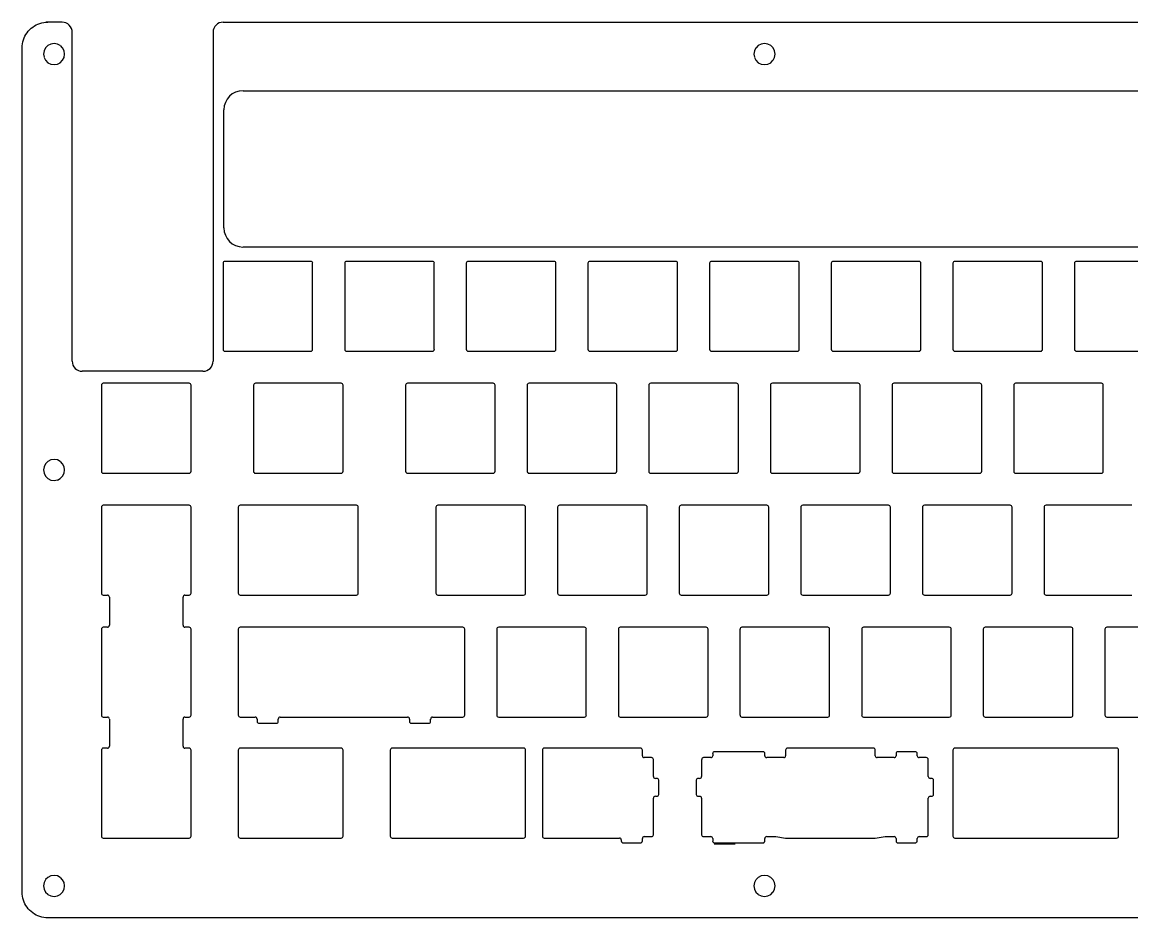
# Model space of a CAD drawing. Header units: millimetres. Extents: x -47 to 296, y -96 to 44.
# Drawn here: x -47.3 to 126.5, y -96.3 to 44 of the extents above; entities that cross this region are included whole.
import ezdxf

# ---------------------------------------------------------------- set-up
doc = ezdxf.new("R2010")
doc.units = ezdxf.units.MM
doc.layers.get('0').update_dxf_attribs({"linetype": 'CONTINUOUS'})

msp = doc.modelspace()

# ---------------------------------------------------------------- linework, layer by layer
for p, q in [((-45.69, 43.28, 5.79), (-45.43, 43.46, 5.79)), ((-45.43, 43.45, 5.79), (-45.15, 43.61, 5.79)), ((-45.15, 43.61, 5.79), (-44.87, 43.74, 5.79)), ((-44.87, 43.74, 5.79), (-44.58, 43.85, 5.79)), ((-44.58, 43.85, 5.79), (-44.27, 43.93, 5.79)), ((-44.27, 43.93, 5.79), (-43.96, 43.99, 5.79)), ((-43.96, 43.99, 5.79), (-43.65, 44.03, 5.79)), ((-41.1, 44.04, 5.79), (-43.65, 44.03, 5.79)), ((-43.65, 44.03, 5.79), (-43.34, 44.04, 5.79)), ((-15.85, 44.04, 5.79), (292.5, 44.04, 5.79)), ((-47.03, 41.57, 5.79), (-46.9, 41.86, 5.79)), ((-46.9, 41.86, 5.79), (-46.75, 42.13, 5.79)), ((-46.75, 42.13, 5.79), (-46.57, 42.39, 5.79)), ((-46.58, 42.39, 5.79), (-46.38, 42.64, 5.79)), ((-46.38, 42.64, 5.79), (-46.17, 42.87, 5.79)), ((-46.17, 42.87, 5.79), (-45.94, 43.09, 5.79)), ((-45.94, 43.09, 5.79), (-45.69, 43.28, 5.79)), ((-39.51, -9.06, 5.79), (-39.51, 42.45, 5.79)), ((-17.43, 42.46, 5.79), (-17.43, -9.06, 5.79)), ((-47.34, 40.04, 5.79), (-47.33, 40.35, 5.79)), ((-47.34, -92.26, 5.79), (-47.34, 40.04, 5.79)), ((-47.33, 40.35, 5.79), (-47.29, 40.67, 5.79)), ((-47.29, 40.67, 5.79), (-47.23, 40.97, 5.79)), ((-47.23, 40.97, 5.79), (-47.14, 41.28, 5.79)), ((-47.14, 41.28, 5.79), (-47.03, 41.57, 5.79)), ((-43.67, 40.01, 5.79), (-43.91, 39.55, 5.79)), ((-43.31, 40.38, 5.79), (-43.67, 40.02, 5.79)), ((-42.85, 40.61, 5.79), (-43.31, 40.38, 5.79)), ((-42.34, 40.69, 5.79), (-42.85, 40.61, 5.79)), ((-41.83, 40.61, 5.79), (-42.34, 40.69, 5.79)), ((-41.37, 40.38, 5.79), (-41.83, 40.61, 5.79)), ((-41, 40.01, 5.79), (-41.36, 40.37, 5.79)), ((-40.77, 39.55, 5.79), (-41, 40.01, 5.79)), ((67.6, 40.01, 5.79), (67.37, 39.55, 5.79)), ((67.97, 40.38, 5.79), (67.61, 40.02, 5.79)), ((68.43, 40.61, 5.79), (67.97, 40.38, 5.79)), ((68.94, 40.69, 5.79), (68.43, 40.61, 5.79)), ((69.45, 40.61, 5.79), (68.94, 40.69, 5.79)), ((69.91, 40.38, 5.79), (69.45, 40.61, 5.79)), ((70.28, 40.01, 5.79), (69.92, 40.37, 5.79)), ((70.51, 39.55, 5.79), (70.28, 40.01, 5.79)), ((-43.91, 39.55, 5.79), (-43.99, 39.04, 5.79)), ((-43.99, 39.04, 5.79), (-43.91, 38.54, 5.79)), ((-43.91, 38.53, 5.79), (-43.67, 38.07, 5.79)), ((-41, 38.07, 5.79), (-40.77, 38.53, 5.79)), ((-40.69, 39.04, 5.79), (-40.77, 39.55, 5.79)), ((-40.77, 38.53, 5.79), (-40.69, 39.04, 5.79)), ((67.37, 39.55, 5.79), (67.29, 39.04, 5.79)), ((67.29, 39.04, 5.79), (67.37, 38.54, 5.79)), ((67.37, 38.53, 5.79), (67.6, 38.07, 5.79)), ((70.28, 38.07, 5.79), (70.51, 38.53, 5.79)), ((70.59, 39.04, 5.79), (70.51, 39.55, 5.79)), ((70.51, 38.53, 5.79), (70.59, 39.04, 5.79)), ((-43.67, 38.07, 5.79), (-43.31, 37.7, 5.79)), ((-43.31, 37.7, 5.79), (-42.85, 37.47, 5.79)), ((-42.85, 37.47, 5.79), (-42.34, 37.39, 5.79)), ((-42.34, 37.39, 5.79), (-41.83, 37.47, 5.79)), ((-41.83, 37.47, 5.79), (-41.37, 37.7, 5.79)), ((-41.37, 37.7, 5.79), (-41.01, 38.07, 5.79)), ((67.6, 38.07, 5.79), (67.96, 37.7, 5.79)), ((67.97, 37.7, 5.79), (68.43, 37.47, 5.79)), ((68.43, 37.47, 5.79), (68.94, 37.39, 5.79)), ((68.94, 37.39, 5.79), (69.45, 37.47, 5.79)), ((69.45, 37.47, 5.79), (69.91, 37.7, 5.79)), ((69.91, 37.7, 5.79), (70.27, 38.07, 5.79)), ((-12.75, 33.31, 5.79), (-12.75, 33.31, 5.79)), ((-12.75, 33.31, 5.79), (281.3, 33.31, 5.79)), ((-15.75, 11.82, 5.79), (-15.75, 30.32, 5.79)), ((281.3, 8.82, 5.79), (-12.75, 8.82, 5.79)), ((-15.88, 6.27, 5.79), (-15.88, -7.2, 5.79)), ((-2.14, 6.57, 5.79), (-15.58, 6.57, 5.79)), ((-1.84, -7.2, 5.79), (-1.84, 6.27, 5.79)), ((3.18, 6.27, 5.79), (3.18, -7.2, 5.79)), ((16.92, 6.57, 5.79), (3.48, 6.57, 5.79)), ((17.22, -7.2, 5.79), (17.22, 6.27, 5.79)), ((22.23, 6.27, 5.79), (22.23, -7.2, 5.79)), ((35.97, 6.57, 5.79), (22.53, 6.57, 5.79)), ((36.27, -7.2, 5.79), (36.27, 6.27, 5.79)), ((41.29, 6.27, 5.79), (41.29, -7.2, 5.79)), ((55.02, 6.57, 5.79), (41.59, 6.57, 5.79)), ((55.33, -7.2, 5.79), (55.33, 6.27, 5.79)), ((60.34, 6.27, 5.79), (60.34, -7.2, 5.79)), ((74.08, 6.57, 5.79), (60.64, 6.57, 5.79)), ((74.38, -7.2, 5.79), (74.38, 6.27, 5.79)), ((79.39, 6.27, 5.79), (79.39, -7.2, 5.79)), ((93.13, 6.57, 5.79), (79.69, 6.57, 5.79)), ((93.43, -7.2, 5.79), (93.43, 6.27, 5.79)), ((98.45, 6.27, 5.79), (98.45, -7.2, 5.79)), ((112.18, 6.57, 5.79), (98.75, 6.57, 5.79)), ((112.48, -7.2, 5.79), (112.48, 6.27, 5.79)), ((117.5, 6.27, 5.79), (117.5, -7.2, 5.79)), ((131.24, 6.57, 5.79), (117.8, 6.57, 5.79)), ((-15.58, -7.5, 5.79), (-2.14, -7.5, 5.79)), ((3.48, -7.5, 5.79), (16.92, -7.5, 5.79)), ((22.53, -7.5, 5.79), (35.97, -7.5, 5.79)), ((41.59, -7.5, 5.79), (55.02, -7.5, 5.79)), ((60.64, -7.5, 5.79), (74.08, -7.5, 5.79)), ((79.69, -7.5, 5.79), (93.13, -7.5, 5.79)), ((98.75, -7.5, 5.79), (112.18, -7.5, 5.79)), ((117.8, -7.5, 5.79), (131.24, -7.5, 5.79)), ((-19.02, -10.64, 5.79), (-37.92, -10.64, 5.79)), ((-34.93, -12.83, 5.79), (-34.93, -26.31, 5.79)), ((-21.19, -12.53, 5.79), (-34.63, -12.53, 5.79)), ((-20.89, -26.31, 5.79), (-20.89, -12.83, 5.79)), ((-11.11, -12.83, 5.79), (-11.11, -26.31, 5.79)), ((2.63, -12.53, 5.79), (-10.81, -12.53, 5.79)), ((2.93, -26.31, 5.79), (2.93, -12.83, 5.79)), ((12.7, -12.83, 5.79), (12.7, -26.31, 5.79)), ((26.44, -12.53, 5.79), (13, -12.53, 5.79)), ((26.74, -26.31, 5.79), (26.74, -12.83, 5.79)), ((31.76, -12.83, 5.79), (31.76, -26.31, 5.79)), ((45.5, -12.53, 5.79), (32.06, -12.53, 5.79)), ((45.8, -26.31, 5.79), (45.8, -12.83, 5.79)), ((50.81, -12.83, 5.79), (50.81, -26.31, 5.79)), ((64.55, -12.53, 5.79), (51.11, -12.53, 5.79)), ((64.85, -26.31, 5.79), (64.85, -12.83, 5.79)), ((69.86, -12.83, 5.79), (69.86, -26.31, 5.79)), ((83.6, -12.53, 5.79), (70.17, -12.53, 5.79)), ((83.9, -26.31, 5.79), (83.9, -12.83, 5.79)), ((88.92, -12.83, 5.79), (88.92, -26.31, 5.79)), ((102.66, -12.53, 5.79), (89.22, -12.53, 5.79)), ((102.96, -26.31, 5.79), (102.96, -12.83, 5.79)), ((107.97, -12.83, 5.79), (107.97, -26.31, 5.79)), ((121.71, -12.53, 5.79), (108.27, -12.53, 5.79)), ((122.01, -26.31, 5.79), (122.01, -12.83, 5.79)), ((-43.91, -25.6, 5.79), (-43.99, -26.11, 5.79)), ((-43.67, -25.14, 5.79), (-43.91, -25.6, 5.79)), ((-43.31, -24.78, 5.79), (-43.67, -25.13, 5.79)), ((-42.85, -24.54, 5.79), (-43.31, -24.78, 5.79)), ((-42.34, -24.46, 5.79), (-42.85, -24.54, 5.79)), ((-41.83, -24.54, 5.79), (-42.34, -24.46, 5.79)), ((-41.37, -24.78, 5.79), (-41.83, -24.54, 5.79)), ((-41, -25.14, 5.79), (-41.36, -24.78, 5.79)), ((-40.77, -25.6, 5.79), (-41, -25.14, 5.79)), ((-40.69, -26.11, 5.79), (-40.77, -25.6, 5.79)), ((-43.99, -26.11, 5.79), (-43.91, -26.62, 5.79)), ((-43.91, -26.62, 5.79), (-43.67, -27.08, 5.79)), ((-43.67, -27.08, 5.79), (-43.31, -27.44, 5.79)), ((-43.31, -27.45, 5.79), (-42.85, -27.68, 5.79)), ((-42.85, -27.68, 5.79), (-42.34, -27.76, 5.79)), ((-42.34, -27.75, 5.79), (-41.83, -27.67, 5.79)), ((-41.83, -27.68, 5.79), (-41.37, -27.45, 5.79)), ((-41.37, -27.45, 5.79), (-41.01, -27.09, 5.79)), ((-41, -27.08, 5.79), (-40.77, -26.62, 5.79)), ((-40.77, -26.62, 5.79), (-40.69, -26.11, 5.79)), ((-34.63, -26.61, 5.79), (-21.19, -26.61, 5.79)), ((-10.81, -26.61, 5.79), (2.63, -26.61, 5.79)), ((13, -26.61, 5.79), (26.44, -26.61, 5.79)), ((32.06, -26.61, 5.79), (45.5, -26.61, 5.79)), ((51.11, -26.61, 5.79), (64.55, -26.61, 5.79)), ((70.17, -26.61, 5.79), (83.6, -26.61, 5.79)), ((89.22, -26.61, 5.79), (102.66, -26.61, 5.79)), ((108.27, -26.61, 5.79), (121.71, -26.61, 5.79)), ((-34.93, -31.94, 5.79), (-34.93, -45.41, 5.79)), ((-21.19, -31.64, 5.79), (-34.63, -31.64, 5.79)), ((-20.89, -45.41, 5.79), (-20.89, -31.94, 5.79)), ((-13.49, -31.94, 5.79), (-13.49, -45.41, 5.79)), ((5.01, -31.64, 5.79), (-13.19, -31.64, 5.79)), ((5.31, -45.41, 5.79), (5.31, -31.94, 5.79)), ((17.47, -31.94, 5.79), (17.47, -45.41, 5.79)), ((31.21, -31.64, 5.79), (17.77, -31.64, 5.79)), ((31.51, -45.41, 5.79), (31.51, -31.94, 5.79)), ((36.52, -31.94, 5.79), (36.52, -45.41, 5.79)), ((50.26, -31.64, 5.79), (36.82, -31.64, 5.79)), ((50.56, -45.41, 5.79), (50.56, -31.94, 5.79)), ((55.57, -31.94, 5.79), (55.57, -45.41, 5.79)), ((69.32, -31.64, 5.79), (55.88, -31.64, 5.79)), ((69.62, -45.41, 5.79), (69.62, -31.94, 5.79)), ((74.63, -31.94, 5.79), (74.63, -45.41, 5.79)), ((88.37, -31.64, 5.79), (74.93, -31.64, 5.79)), ((88.67, -45.41, 5.79), (88.67, -31.94, 5.79)), ((93.68, -31.94, 5.79), (93.68, -45.41, 5.79)), ((107.42, -31.64, 5.79), (93.98, -31.64, 5.79)), ((107.72, -45.41, 5.79), (107.72, -31.94, 5.79)), ((112.74, -31.94, 5.79), (112.74, -45.41, 5.79)), ((126.47, -31.64, 5.79), (113.04, -31.64, 5.79)), ((-34.63, -45.71, 5.79), (-33.98, -45.71, 5.79)), ((-33.68, -46.01, 5.79), (-33.68, -50.44, 5.79)), ((-22.14, -50.44, 5.79), (-22.14, -46.01, 5.79)), ((-21.84, -45.71, 5.79), (-21.19, -45.71, 5.79)), ((-13.19, -45.71, 5.79), (5.01, -45.71, 5.79)), ((17.77, -45.71, 5.79), (31.21, -45.71, 5.79)), ((36.82, -45.71, 5.79), (50.26, -45.71, 5.79)), ((55.88, -45.71, 5.79), (69.32, -45.71, 5.79)), ((74.93, -45.71, 5.79), (88.37, -45.71, 5.79)), ((93.98, -45.71, 5.79), (107.42, -45.71, 5.79)), ((113.04, -45.71, 5.79), (126.47, -45.71, 5.79)), ((-34.93, -51.04, 5.79), (-34.93, -64.52, 5.79)), ((-33.98, -50.74, 5.79), (-34.63, -50.74, 5.79)), ((-21.19, -50.74, 5.79), (-21.84, -50.74, 5.79)), ((-20.89, -64.52, 5.79), (-20.89, -51.04, 5.79)), ((-13.49, -51.04, 5.79), (-13.49, -64.52, 5.79)), ((21.68, -50.74, 5.79), (-13.19, -50.74, 5.79)), ((21.98, -64.52, 5.79), (21.98, -51.04, 5.79)), ((26.99, -51.04, 5.79), (26.99, -64.52, 5.79)), ((40.73, -50.74, 5.79), (27.3, -50.74, 5.79)), ((41.03, -64.52, 5.79), (41.03, -51.04, 5.79)), ((46.05, -51.04, 5.79), (46.05, -64.52, 5.79)), ((59.79, -50.74, 5.79), (46.35, -50.74, 5.79)), ((60.09, -64.52, 5.79), (60.09, -51.04, 5.79)), ((65.1, -51.04, 5.79), (65.1, -64.52, 5.79)), ((78.84, -50.74, 5.79), (65.4, -50.74, 5.79)), ((79.14, -64.52, 5.79), (79.14, -51.04, 5.79)), ((84.16, -51.04, 5.79), (84.16, -64.52, 5.79)), ((97.89, -50.74, 5.79), (84.46, -50.74, 5.79)), ((98.2, -64.52, 5.79), (98.2, -51.04, 5.79)), ((103.21, -51.04, 5.79), (103.21, -64.52, 5.79)), ((116.95, -50.74, 5.79), (103.51, -50.74, 5.79)), ((117.25, -64.52, 5.79), (117.25, -51.04, 5.79)), ((122.26, -51.04, 5.79), (122.26, -64.52, 5.79)), ((136, -50.74, 5.79), (122.56, -50.74, 5.79)), ((-34.63, -64.82, 5.79), (-33.98, -64.82, 5.79)), ((-33.68, -65.12, 5.79), (-33.68, -69.39, 5.79)), ((-22.14, -69.39, 5.79), (-22.14, -65.12, 5.79)), ((-21.84, -64.82, 5.79), (-21.19, -64.82, 5.79)), ((-13.19, -64.82, 5.79), (-10.84, -64.82, 5.79)), ((-10.54, -65.12, 5.79), (-10.54, -65.49, 5.79)), ((-10.23, -65.79, 5.79), (-7.53, -65.79, 5.79)), ((-7.23, -65.49, 5.79), (-7.23, -65.12, 5.79)), ((-6.93, -64.82, 5.79), (13.03, -64.82, 5.79)), ((13.33, -65.12, 5.79), (13.33, -65.49, 5.79)), ((13.63, -65.79, 5.79), (16.34, -65.79, 5.79)), ((16.64, -65.49, 5.79), (16.64, -65.12, 5.79)), ((16.94, -64.82, 5.79), (21.68, -64.82, 5.79)), ((27.3, -64.82, 5.79), (40.73, -64.82, 5.79)), ((46.35, -64.82, 5.79), (59.79, -64.82, 5.79)), ((65.4, -64.82, 5.79), (78.84, -64.82, 5.79)), ((84.46, -64.82, 5.79), (97.89, -64.82, 5.79)), ((103.51, -64.82, 5.79), (116.95, -64.82, 5.79)), ((122.56, -64.82, 5.79), (136, -64.82, 5.79)), ((-34.93, -69.99, 5.79), (-34.93, -83.47, 5.79)), ((-33.98, -69.69, 5.79), (-34.63, -69.69, 5.79)), ((-21.19, -69.69, 5.79), (-21.84, -69.69, 5.79)), ((-20.89, -83.47, 5.79), (-20.89, -69.99, 5.79)), ((-13.49, -69.99, 5.79), (-13.49, -83.47, 5.79)), ((2.63, -69.69, 5.79), (-13.19, -69.69, 5.79)), ((2.93, -83.47, 5.79), (2.93, -69.99, 5.79)), ((10.32, -69.99, 5.79), (10.32, -83.47, 5.79)), ((31.21, -69.69, 5.79), (10.62, -69.69, 5.79)), ((31.51, -83.47, 5.79), (31.51, -69.99, 5.79)), ((34.14, -69.99, 5.79), (34.14, -83.47, 5.79)), ((49.51, -69.69, 5.79), (34.44, -69.69, 5.79)), ((49.81, -70.87, 5.79), (49.81, -69.99, 5.79)), ((51.24, -71.17, 5.79), (50.11, -71.17, 5.79)), ((60.52, -71.17, 5.79), (59.39, -71.17, 5.79)), ((60.82, -70.55, 5.79), (60.82, -70.87, 5.79)), ((68.69, -70.24, 5.79), (61.12, -70.24, 5.79)), ((68.99, -70.87, 5.79), (68.99, -70.55, 5.79)), ((71.95, -71.17, 5.79), (69.29, -71.17, 5.79)), ((72.25, -69.99, 5.79), (72.25, -70.87, 5.79)), ((85.99, -69.69, 5.79), (72.55, -69.69, 5.79)), ((86.29, -70.87, 5.79), (86.29, -69.99, 5.79)), ((89.25, -71.17, 5.79), (86.59, -71.17, 5.79)), ((89.55, -70.55, 5.79), (89.55, -70.87, 5.79)), ((92.55, -70.24, 5.79), (89.85, -70.24, 5.79)), ((92.86, -70.87, 5.79), (92.86, -70.55, 5.79)), ((94.28, -71.17, 5.79), (93.16, -71.17, 5.79)), ((98.45, -69.99, 5.79), (98.45, -83.47, 5.79)), ((124.09, -69.69, 5.79), (98.75, -69.69, 5.79)), ((124.39, -83.47, 5.79), (124.39, -69.99, 5.79)), ((51.54, -74.11, 5.79), (51.54, -71.47, 5.79)), ((59.08, -71.47, 5.79), (59.08, -74.11, 5.79)), ((94.59, -74.11, 5.79), (94.59, -71.47, 5.79)), ((52.06, -74.42, 5.79), (51.84, -74.42, 5.79)), ((52.37, -76.93, 5.79), (52.37, -74.72, 5.79)), ((58.26, -74.72, 5.79), (58.26, -76.93, 5.79)), ((58.78, -74.42, 5.79), (58.56, -74.42, 5.79)), ((95.11, -74.42, 5.79), (94.89, -74.42, 5.79)), ((95.41, -76.93, 5.79), (95.41, -74.72, 5.79)), ((51.54, -83.24, 5.79), (51.54, -77.53, 5.79)), ((51.84, -77.23, 5.79), (52.06, -77.23, 5.79)), ((58.56, -77.23, 5.79), (58.78, -77.23, 5.79)), ((59.08, -77.53, 5.79), (59.08, -83.24, 5.79)), ((94.59, -83.24, 5.79), (94.59, -77.53, 5.79)), ((94.89, -77.23, 5.79), (95.11, -77.23, 5.79)), ((-34.63, -83.77, 5.79), (-21.19, -83.77, 5.79)), ((-13.19, -83.77, 5.79), (2.63, -83.77, 5.79)), ((10.62, -83.77, 5.79), (31.21, -83.77, 5.79)), ((34.44, -83.77, 5.79), (46.2, -83.77, 5.79)), ((46.5, -84.07, 5.79), (46.5, -84.22, 5.79)), ((46.8, -84.52, 5.79), (49.51, -84.52, 5.79)), ((49.81, -84.22, 5.79), (49.81, -83.84, 5.79)), ((50.11, -83.54, 5.79), (51.24, -83.54, 5.79)), ((59.39, -83.54, 5.79), (60.52, -83.54, 5.79)), ((60.82, -83.84, 5.79), (60.82, -84.22, 5.79)), ((61.03, -84.7, 5.79), (64.32, -84.7, 5.79)), ((61.12, -84.52, 5.79), (68.69, -84.52, 5.79)), ((68.99, -84.22, 5.79), (68.99, -83.84, 5.79)), ((69.29, -83.54, 5.79), (70.72, -83.54, 5.79)), ((70.72, -83.54, 5.79), (72.25, -83.77, 5.79)), ((72.25, -83.77, 5.79), (86.29, -83.77, 5.79)), ((86.29, -83.77, 5.79), (87.82, -83.54, 5.79)), ((87.82, -83.54, 5.79), (89.25, -83.54, 5.79)), ((89.55, -83.84, 5.79), (89.55, -84.22, 5.79)), ((89.85, -84.52, 5.79), (92.55, -84.52, 5.79)), ((92.86, -84.22, 5.79), (92.86, -83.84, 5.79)), ((93.16, -83.54, 5.79), (94.28, -83.54, 5.79)), ((98.75, -83.77, 5.79), (124.09, -83.77, 5.79)), ((-43.67, -90.29, 5.79), (-43.91, -90.75, 5.79)), ((-43.31, -89.93, 5.79), (-43.67, -90.28, 5.79)), ((-42.85, -89.69, 5.79), (-43.31, -89.93, 5.79)), ((-42.34, -89.61, 5.79), (-42.85, -89.69, 5.79)), ((-41.83, -89.69, 5.79), (-42.34, -89.61, 5.79)), ((-41.37, -89.93, 5.79), (-41.83, -89.69, 5.79)), ((-41, -90.29, 5.79), (-41.36, -89.93, 5.79)), ((-40.77, -90.75, 5.79), (-41, -90.29, 5.79)), ((67.6, -90.29, 5.79), (67.37, -90.75, 5.79)), ((67.97, -89.93, 5.79), (67.61, -90.28, 5.79)), ((68.43, -89.69, 5.79), (67.97, -89.93, 5.79)), ((68.94, -89.61, 5.79), (68.43, -89.69, 5.79)), ((69.45, -89.69, 5.79), (68.94, -89.61, 5.79)), ((69.91, -89.93, 5.79), (69.45, -89.69, 5.79)), ((70.28, -90.29, 5.79), (69.92, -89.93, 5.79)), ((70.51, -90.75, 5.79), (70.28, -90.29, 5.79)), ((-43.91, -90.75, 5.79), (-43.99, -91.26, 5.79)), ((-43.99, -91.26, 5.79), (-43.91, -91.77, 5.79)), ((-43.91, -91.77, 5.79), (-43.67, -92.22, 5.79)), ((-41, -92.22, 5.79), (-40.77, -91.76, 5.79)), ((-40.69, -91.26, 5.79), (-40.77, -90.75, 5.79)), ((-40.77, -91.77, 5.79), (-40.69, -91.26, 5.79)), ((67.37, -90.75, 5.79), (67.29, -91.26, 5.79)), ((67.29, -91.26, 5.79), (67.37, -91.77, 5.79)), ((67.37, -91.77, 5.79), (67.6, -92.23, 5.79)), ((70.28, -92.22, 5.79), (70.51, -91.76, 5.79)), ((70.59, -91.26, 5.79), (70.51, -90.75, 5.79)), ((70.51, -91.77, 5.79), (70.59, -91.26, 5.79)), ((-47.33, -92.58, 5.79), (-47.34, -92.26, 5.79)), ((-47.29, -92.89, 5.79), (-47.33, -92.58, 5.79)), ((-47.23, -93.2, 5.79), (-47.29, -92.89, 5.79)), ((-47.14, -93.5, 5.79), (-47.23, -93.2, 5.79)), ((-47.03, -93.79, 5.79), (-47.14, -93.5, 5.79)), ((-46.9, -94.08, 5.79), (-47.03, -93.79, 5.79)), ((-43.67, -92.22, 5.79), (-43.31, -92.58, 5.79)), ((-43.31, -92.6, 5.79), (-42.85, -92.83, 5.79)), ((-42.85, -92.83, 5.79), (-42.34, -92.91, 5.79)), ((-42.34, -92.91, 5.79), (-41.83, -92.83, 5.79)), ((-41.83, -92.83, 5.79), (-41.37, -92.6, 5.79)), ((-41.37, -92.6, 5.79), (-41.01, -92.24, 5.79)), ((67.6, -92.22, 5.79), (67.96, -92.58, 5.79)), ((67.97, -92.6, 5.79), (68.43, -92.83, 5.79)), ((68.43, -92.83, 5.79), (68.94, -92.91, 5.79)), ((68.94, -92.91, 5.79), (69.45, -92.83, 5.79)), ((69.45, -92.83, 5.79), (69.91, -92.6, 5.79)), ((69.91, -92.6, 5.79), (70.27, -92.24, 5.79)), ((-46.75, -94.35, 5.79), (-46.9, -94.08, 5.79)), ((-46.58, -94.61, 5.79), (-46.76, -94.35, 5.79)), ((-46.38, -94.86, 5.79), (-46.58, -94.61, 5.79)), ((-46.17, -95.09, 5.79), (-46.38, -94.86, 5.79)), ((-45.94, -95.3, 5.79), (-46.17, -95.09, 5.79)), ((-45.69, -95.5, 5.79), (-45.94, -95.3, 5.79)), ((-45.43, -95.67, 5.79), (-45.69, -95.49, 5.79)), ((-45.15, -95.83, 5.79), (-45.43, -95.67, 5.79)), ((-44.87, -95.96, 5.79), (-45.15, -95.83, 5.79)), ((-44.58, -96.07, 5.79), (-44.87, -95.96, 5.79)), ((-44.27, -96.16, 5.79), (-44.58, -96.08, 5.79)), ((-43.96, -96.21, 5.79), (-44.27, -96.15, 5.79)), ((-43.65, -96.25, 5.79), (-43.96, -96.21, 5.79)), ((-43.34, -96.26, 5.79), (-43.65, -96.25, 5.79)), ((292.5, -96.26, 5.79), (-43.34, -96.26, 5.79))]:
    msp.add_line(p, q)
for centre, radius, start, end in [((-41.09, 42.45, 5.79), 1.59, 0, 90.1732), ((-15.85, 42.46, 5.79), 1.59, 90, 180), ((-12.75, 30.31, 5.79), 3, 90, 179.9658), ((-12.75, 11.82, 5.79), 3, 180, 269.9658), ((-15.57, 6.27, 5.79), 0.303, 90.338, 179.662), ((-2.14, 6.27, 5.79), 0.303, -0.001, 89.661), ((3.48, 6.27, 5.79), 0.301, 90, 180), ((16.92, 6.27, 5.79), 0.301, 0, 90), ((22.53, 6.27, 5.79), 0.301, 90, 180), ((35.97, 6.27, 5.79), 0.301, 0, 90), ((41.59, 6.27, 5.79), 0.301, 90, 180), ((55.02, 6.27, 5.79), 0.301, 0, 90), ((60.65, 6.27, 5.79), 0.301, 90, 180), ((74.08, 6.27, 5.79), 0.301, 0, 90), ((79.69, 6.27, 5.79), 0.301, 90, 180), ((93.13, 6.27, 5.79), 0.301, 0, 90), ((98.75, 6.27, 5.79), 0.301, 90, 180), ((112.19, 6.27, 5.79), 0.301, 0, 90), ((117.8, 6.27, 5.79), 0.301, 90, 180), ((-15.57, -7.2, 5.79), 0.301, 180, 270), ((-2.14, -7.2, 5.79), 0.301, -90, 0), ((3.48, -7.2, 5.79), 0.301, 180, 270), ((16.92, -7.2, 5.79), 0.301, -90, 0), ((22.53, -7.2, 5.79), 0.301, 180, 270), ((35.97, -7.2, 5.79), 0.301, -90, 0), ((41.59, -7.2, 5.79), 0.301, 180, 270), ((55.02, -7.2, 5.79), 0.301, -90, 0), ((60.64, -7.2, 5.79), 0.301, 180, 270), ((74.08, -7.2, 5.79), 0.301, -90, 0), ((79.69, -7.2, 5.79), 0.301, 180, 270), ((93.13, -7.2, 5.79), 0.301, -90, 0), ((98.75, -7.2, 5.79), 0.301, 180, 270), ((112.19, -7.2, 5.79), 0.301, -90, 0), ((117.8, -7.2, 5.79), 0.301, 180, 270), ((-37.92, -9.06, 5.79), 1.59, 180, 270), ((-19.02, -9.06, 5.79), 1.59, -90, 0), ((-34.62, -12.83, 5.79), 0.303, 90.339, 180.001), ((-21.19, -12.83, 5.79), 0.303, 0, 90), ((-10.8, -12.83, 5.79), 0.303, 90.339, 180.001), ((2.63, -12.83, 5.79), 0.303, 0, 90), ((13.01, -12.83, 5.79), 0.303, 90.339, 180.001), ((26.44, -12.83, 5.79), 0.303, -0.001, 89.661), ((32.06, -12.83, 5.79), 0.303, 90.339, 180.001), ((45.5, -12.83, 5.79), 0.303, -0.001, 89.661), ((51.12, -12.83, 5.79), 0.303, 90.339, 180.001), ((64.55, -12.83, 5.79), 0.303, -0.001, 89.661), ((70.17, -12.83, 5.79), 0.303, 90.339, 180.001), ((83.6, -12.83, 5.79), 0.303, -0.001, 89.661), ((89.22, -12.83, 5.79), 0.303, 90.339, 180.001), ((102.66, -12.83, 5.79), 0.303, -0.001, 89.661), ((108.29, -12.83, 5.79), 0.303, 90.339, 180.001), ((121.71, -12.83, 5.79), 0.303, -0.004, 89.3219), ((-34.63, -26.31, 5.79), 0.301, 179.9959, 270.6821), ((-21.19, -26.31, 5.79), 0.301, -90, 0), ((-10.81, -26.31, 5.79), 0.301, 180, 270), ((2.63, -26.31, 5.79), 0.301, -90, 0), ((13.01, -26.31, 5.79), 0.301, 180, 270), ((26.44, -26.31, 5.79), 0.301, -90, 0), ((32.06, -26.31, 5.79), 0.301, 180, 270), ((45.5, -26.31, 5.79), 0.301, -90, 0), ((51.11, -26.31, 5.79), 0.301, 180, 270), ((64.55, -26.31, 5.79), 0.301, -90, 0), ((70.17, -26.31, 5.79), 0.301, 180, 270), ((83.61, -26.31, 5.79), 0.301, -90, 0), ((89.22, -26.31, 5.79), 0.301, 180, 270), ((102.66, -26.31, 5.79), 0.301, -90, 0), ((108.28, -26.31, 5.79), 0.301, 180, 270), ((121.71, -26.31, 5.79), 0.301, -90, 0), ((-34.62, -31.94, 5.79), 0.303, 90.339, 180.001), ((-21.19, -31.94, 5.79), 0.303, -0.001, 89.661), ((-13.19, -31.94, 5.79), 0.303, 90.339, 180.001), ((5.01, -31.94, 5.79), 0.303, -0.001, 89.661), ((17.77, -31.94, 5.79), 0.303, 90.339, 180.001), ((31.2, -31.94, 5.79), 0.303, -0.001, 89.661), ((36.83, -31.94, 5.79), 0.303, 90.339, 180.001), ((50.26, -31.94, 5.79), 0.303, -0.001, 89.661), ((55.88, -31.94, 5.79), 0.303, 90.339, 180.001), ((69.31, -31.94, 5.79), 0.303, -0.001, 89.661), ((74.93, -31.94, 5.79), 0.303, 90.339, 180.001), ((88.37, -31.94, 5.79), 0.303, -0.001, 89.661), ((93.99, -31.94, 5.79), 0.303, 90.339, 180.001), ((107.42, -31.94, 5.79), 0.303, -0.001, 89.661), ((113.04, -31.94, 5.79), 0.303, 90.339, 180.001), ((-34.63, -45.41, 5.79), 0.301, 179.9959, 270.6821), ((-33.98, -46.02, 5.79), 0.303, -0.001, 89.661), ((-21.84, -46.02, 5.79), 0.303, 90.339, 180.001), ((-21.19, -45.41, 5.79), 0.301, -90, 0), ((-13.19, -45.41, 5.79), 0.301, 180, 270), ((5.01, -45.41, 5.79), 0.301, -90, 0), ((17.77, -45.41, 5.79), 0.301, 180, 270), ((31.21, -45.41, 5.79), 0.301, -90, 0), ((36.82, -45.41, 5.79), 0.301, 180, 270), ((50.26, -45.41, 5.79), 0.301, -90, 0), ((55.88, -45.41, 5.79), 0.301, 180, 270), ((69.32, -45.41, 5.79), 0.301, -90, 0), ((74.93, -45.41, 5.79), 0.301, 180, 270), ((88.37, -45.41, 5.79), 0.301, -90, 0), ((93.99, -45.41, 5.79), 0.301, 180, 270), ((107.42, -45.41, 5.79), 0.301, -90, 0), ((113.04, -45.41, 5.79), 0.301, 180, 270), ((-34.62, -51.04, 5.79), 0.303, 90.339, 180.001), ((-33.98, -50.44, 5.79), 0.301, -90, 0), ((-21.84, -50.44, 5.79), 0.301, 180, 270), ((-21.19, -51.04, 5.79), 0.303, -0.001, 89.661), ((-13.19, -51.04, 5.79), 0.303, 90.339, 180.001), ((21.68, -51.04, 5.79), 0.303, -0.001, 89.661), ((27.3, -51.04, 5.79), 0.303, 90.339, 180.001), ((40.73, -51.04, 5.79), 0.303, -0.001, 89.661), ((46.35, -51.04, 5.79), 0.303, 90.339, 180.001), ((59.79, -51.04, 5.79), 0.303, -0.001, 89.661), ((65.41, -51.04, 5.79), 0.303, 90.339, 180.001), ((78.84, -51.04, 5.79), 0.303, -0.001, 89.661), ((84.47, -51.04, 5.79), 0.303, 90.339, 180.001), ((97.89, -51.04, 5.79), 0.303, -0.001, 89.661), ((103.51, -51.04, 5.79), 0.303, 90.339, 180.001), ((116.95, -51.04, 5.79), 0.303, -0.001, 89.661), ((122.57, -51.04, 5.79), 0.303, 90.339, 180.001), ((-34.63, -64.52, 5.79), 0.303, 178.9818, 270.3481), ((-33.98, -65.12, 5.79), 0.301, 1.0232, 90.0091), ((-21.84, -65.12, 5.79), 0.301, 90, 180), ((-21.19, -64.52, 5.79), 0.303, -89.661, 0.001), ((-13.19, -64.52, 5.79), 0.303, 179.999, 269.661), ((-10.84, -65.12, 5.79), 0.301, 0, 90), ((-10.23, -65.49, 5.79), 0.301, 180, 270), ((-7.53, -65.49, 5.79), 0.301, -90, 0), ((-6.93, -65.12, 5.79), 0.301, 90, 180), ((13.03, -65.12, 5.79), 0.301, 0, 90), ((13.63, -65.49, 5.79), 0.301, 180, 270), ((16.34, -65.49, 5.79), 0.301, -90, 0), ((16.95, -65.12, 5.79), 0.301, 90, 180), ((21.68, -64.52, 5.79), 0.303, -89.661, 0.001), ((27.3, -64.52, 5.79), 0.303, 179.999, 269.661), ((40.73, -64.52, 5.79), 0.303, -89.661, 0.001), ((46.35, -64.52, 5.79), 0.303, 179.999, 269.661), ((59.79, -64.52, 5.79), 0.303, -89.661, 0.001), ((65.41, -64.52, 5.79), 0.303, 179.999, 269.661), ((78.84, -64.52, 5.79), 0.303, -89.661, 0.001), ((84.46, -64.52, 5.79), 0.303, 178.9737, 271.0263), ((97.89, -64.52, 5.79), 0.303, -89.661, 0.001), ((103.51, -64.52, 5.79), 0.303, 179.999, 269.661), ((116.95, -64.52, 5.79), 0.303, -89.661, 0.001), ((122.57, -64.52, 5.79), 0.303, 179.999, 269.661), ((-33.98, -69.39, 5.79), 0.303, -89.661, 0.001), ((-21.84, -69.39, 5.79), 0.303, 179.999, 269.661), ((-34.62, -69.99, 5.79), 0.301, 90, 180), ((-21.19, -69.99, 5.79), 0.301, 0, 90), ((-13.19, -69.99, 5.79), 0.301, 90, 180), ((2.63, -69.99, 5.79), 0.301, 0, 90), ((10.62, -69.99, 5.79), 0.301, 90, 180), ((31.21, -69.99, 5.79), 0.301, 0, 90), ((34.44, -69.99, 5.79), 0.301, 90, 180), ((49.51, -69.99, 5.79), 0.301, 0, 90), ((50.11, -70.87, 5.79), 0.301, 180, 270), ((51.24, -71.47, 5.79), 0.303, -0.001, 89.661), ((59.4, -71.47, 5.79), 0.303, 90.339, 180.001), ((60.52, -70.87, 5.79), 0.301, 270, 360), ((61.12, -70.55, 5.79), 0.303, 90.339, 180.001), ((68.69, -70.55, 5.79), 0.303, -0.001, 89.661), ((69.29, -70.87, 5.79), 0.301, 180, 270), ((71.95, -70.87, 5.79), 0.301, -90, 0), ((72.55, -69.99, 5.79), 0.301, 90, 180), ((85.99, -69.99, 5.79), 0.301, 0, 90), ((86.59, -70.87, 5.79), 0.301, 180, 270), ((89.25, -70.87, 5.79), 0.301, 270, 360), ((89.85, -70.55, 5.79), 0.303, 90.339, 180.001), ((92.55, -70.55, 5.79), 0.303, -0.001, 89.661), ((93.16, -70.87, 5.79), 0.301, 180, 270), ((94.28, -71.47, 5.79), 0.303, -0.001, 89.661), ((98.75, -69.99, 5.79), 0.301, 90, 180), ((124.1, -69.99, 5.79), 0.301, 0, 90), ((51.84, -74.12, 5.79), 0.301, 180, 270), ((52.07, -74.72, 5.79), 0.301, 0, 90), ((58.56, -74.72, 5.79), 0.301, 90.341, 180.001), ((58.79, -74.12, 5.79), 0.301, -90, 0), ((94.89, -74.12, 5.79), 0.301, 180, 270), ((95.11, -74.72, 5.79), 0.301, 0, 90), ((51.84, -77.53, 5.79), 0.303, 90.339, 180.001), ((52.07, -76.93, 5.79), 0.301, -90, 0), ((58.56, -76.93, 5.79), 0.301, 179.999, 269.659), ((58.78, -77.54, 5.79), 0.303, -0.001, 89.661), ((94.89, -77.53, 5.79), 0.303, 90.339, 180.001), ((95.11, -76.93, 5.79), 0.301, -90, 0), ((51.24, -83.24, 5.79), 0.303, -89.661, 0.001), ((59.39, -83.24, 5.79), 0.303, 179.991, 271.0171), ((94.28, -83.24, 5.79), 0.303, -89.661, 0.001), ((-34.63, -83.47, 5.79), 0.303, 179.999, 270.339), ((-21.19, -83.47, 5.79), 0.303, -89.661, 0.001), ((-13.19, -83.47, 5.79), 0.303, 179.999, 269.661), ((2.62, -83.47, 5.79), 0.303, -89.661, 0.001), ((10.63, -83.47, 5.79), 0.303, 179.999, 269.661), ((31.2, -83.47, 5.79), 0.303, -89.661, 0.001), ((34.45, -83.47, 5.79), 0.303, 179.999, 269.661), ((46.2, -84.07, 5.79), 0.301, 0, 90), ((46.8, -84.22, 5.79), 0.303, 179.999, 269.661), ((49.51, -84.22, 5.79), 0.303, -89.661, 0.001), ((50.11, -83.84, 5.79), 0.301, 90, 180), ((60.52, -83.84, 5.79), 0.301, 0, 90), ((61.12, -84.22, 5.79), 0.303, 179.999, 269.661), ((68.69, -84.22, 5.79), 0.303, -89.661, 0.001), ((69.29, -83.84, 5.79), 0.301, 90, 180), ((89.25, -83.84, 5.79), 0.301, 0, 90), ((89.85, -84.22, 5.79), 0.303, 179.999, 269.661), ((92.55, -84.22, 5.79), 0.303, -89.661, 0.001), ((93.16, -83.84, 5.79), 0.301, 90, 180), ((98.75, -83.47, 5.79), 0.303, 179.999, 269.661), ((124.1, -83.47, 5.79), 0.303, -90.6781, 0.004)]:
    msp.add_arc(centre, radius, start, end)

doc.saveas('drawing.dxf')
